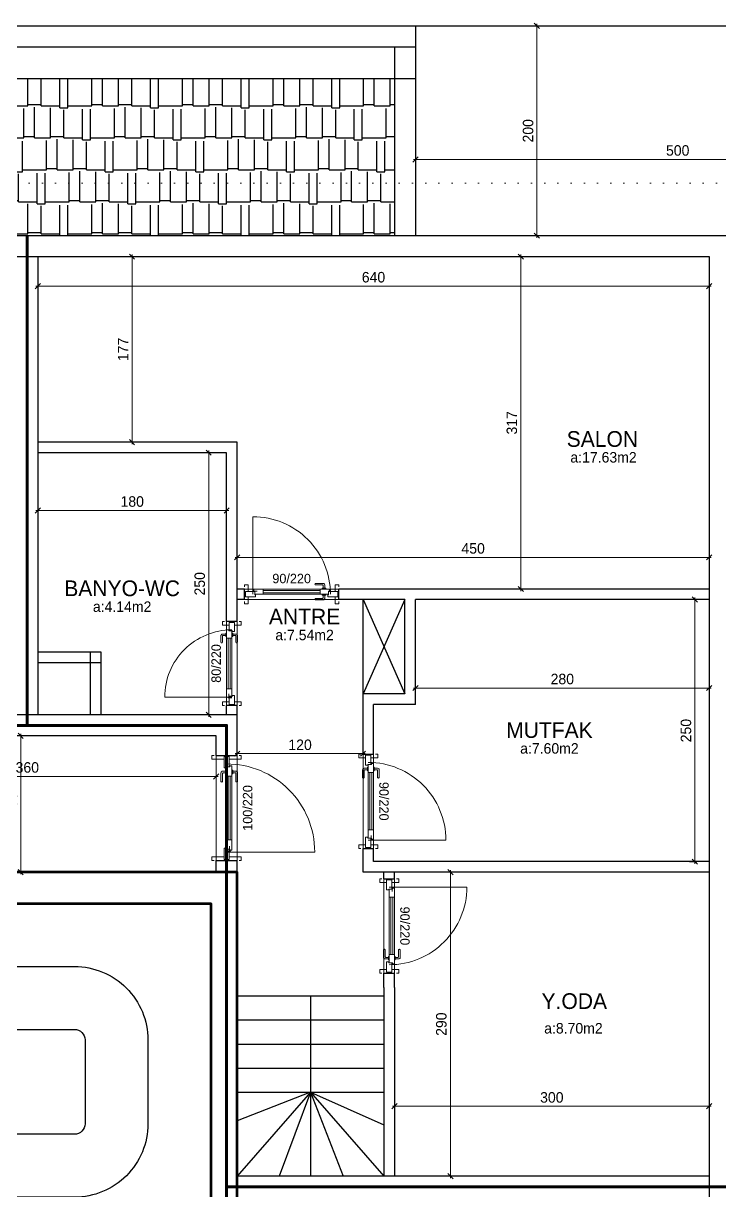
# Model space of a CAD drawing. Header units: centimetres. Extents: x 562865 to 1310255, y -148070 to 32737.
# Drawn here: x 592635 to 593299, y 5763 to 6876 of the extents above; entities that cross this region are included whole.
import ezdxf
from ezdxf.enums import TextEntityAlignment as Align

# ---------------------------------------------------------------- set-up
doc = ezdxf.new("R2010")
doc.units = ezdxf.units.CM
doc.header["$LTSCALE"] = 2.5
doc.linetypes.add('DASHED', pattern=[0.25, 0.125, -0.125])
doc.linetypes.add('DOT', pattern=[0.25, 0, -0.25])
doc.layers.get('0').update_dxf_attribs({"color": 86})
for name, color, linetype, lineweight in [('1', 126, 'Continuous', 25), ('ADAKENARI', 18, 'Continuous', 5), ('DUVAR', 4, 'Continuous', 30), ('duvar-kesim', 7, 'Continuous', 0), ('GÖRÜNÜŞLER', 96, 'Continuous', 25), ('ince', 30, 'Continuous', 15), ('iç ölçü', 106, 'Continuous', 18), ('kapi', 9, 'Continuous', 0), ('kolon', 1, 'Continuous', 53)]:
    doc.layers.add(name, color=color, linetype=linetype, lineweight=lineweight)
for name, color, linetype in [('alan', 7, 'Continuous'), ('kapi-yazi', 7, 'Continuous'), ('mahal', 7, 'Continuous'), ('MAKINA', 4, 'Continuous'), ('MERBAS', 231, 'Continuous'), ('MIMARI', 3, 'Continuous'), ('Oda', 7, 'Continuous')]:
    doc.layers.add(name, color=color, linetype=linetype)
doc.styles.add('MAHALADI', font='arial.ttf')
doc.styles.add('PINAR', font='comic.ttf')
doc.dimstyles.new('TEMİZ ÖLÇÜ', dxfattribs={"dimtxt": 10, "dimasz": 5, "dimexe": 1.8, "dimexo": 0.625, "dimgap": 3, "dimtad": 1, "dimdec": 0, "dimrnd": 0.5, "dimzin": 1, "dimdsep": 46, "dimtxsty": 'PINAR', "dimblk": 'OBLIQUE', "dimcen": 0.9, "dimdle": 2, "dimclrd": 256, "dimclre": 256, "dimclrt": 7, "dimadec": 0, "dimazin": 0, "dimtfac": 1, "dimtdec": 0, "dimtofl": 0, "dimtmove": 2, "dimatfit": 2, "dimfxl": 10, "dimfxlon": 1, "dimlwd": -1, "dimlwe": -1, "dimarcsym": 0})

# ---------------------------------------------------------------- blocks, each defined once
blk = doc.blocks.new('_Oblique')
at = {"color": 0, "linetype": 'ByBlock', "lineweight": -2}
blk.add_line((-0.5, -0.5), (0.5, 0.5), dxfattribs=at)
blk = doc.blocks.new('*D525')
at = {"layer": 'Defpoints', "color": 0}
for p in [(593254.37, 6326.28), (593274.98, 6326.28), (593254.37, 6076.28)]:
    blk.add_point(p, dxfattribs=at)
at = {"layer": 'iç ölçü'}
for p, q in [((593269.98, 6326.28), (593276.78, 6326.28)), ((593274.98, 6074.28), (593274.98, 6328.28)), ((593269.98, 6076.28), (593276.78, 6076.28))]:
    blk.add_line(p, q, dxfattribs=at)
at = {"layer": 'iç ölçü', "linetype": 'ByBlock', "xscale": 5, "yscale": 5, "zscale": 5}
for p, rotation in [((593274.98, 6326.28), 90), ((593274.98, 6076.28), 270)]:
    blk.add_blockref('_Oblique', p, dxfattribs=dict(at, rotation=rotation))
at = {"layer": 'iç ölçü', "color": 7, "insert": (593266.506387, 6201.28), "char_height": 10, "attachment_point": 5, "rotation": 90, "style": 'PINAR'}
blk.add_mtext('250', dxfattribs=at)
blk = doc.blocks.new('*D526')
at = {"layer": 'Defpoints', "color": 0}
for p in [(593008.6, 6275.3), (593288.6, 6275.3), (593288.6, 6241.9)]:
    blk.add_point(p, dxfattribs=at)
at = {"layer": 'iç ölçü'}
for p, q in [((593008.6, 6246.9), (593008.6, 6240.1)), ((593288.6, 6246.9), (593288.6, 6240.1)), ((593006.6, 6241.9), (593290.6, 6241.9))]:
    blk.add_line(p, q, dxfattribs=at)
at = {"layer": 'iç ölçü', "linetype": 'ByBlock', "xscale": 5, "yscale": 5, "zscale": 5, "rotation": 180}
blk.add_blockref('_Oblique', (593008.6, 6241.9), dxfattribs=at)
at = {"layer": 'iç ölçü', "linetype": 'ByBlock', "xscale": 5, "yscale": 5, "zscale": 5}
blk.add_blockref('_Oblique', (593288.6, 6241.9), dxfattribs=at)
at = {"layer": 'iç ölçü', "color": 7, "insert": (593148.6, 6250.4), "char_height": 10, "attachment_point": 5, "style": 'PINAR'}
blk.add_mtext('280', dxfattribs=at)
blk = doc.blocks.new('*D527')
at = {"layer": 'Defpoints', "color": 0}
for p in [(593082.4, 6653.3), (593109, 6653.3), (593082.4, 6336.3)]:
    blk.add_point(p, dxfattribs=at)
at = {"layer": 'iç ölçü'}
for p, q in [((593104, 6653.3), (593110.8, 6653.3)), ((593109, 6334.3), (593109, 6655.3)), ((593104, 6336.3), (593110.8, 6336.3))]:
    blk.add_line(p, q, dxfattribs=at)
at = {"layer": 'iç ölçü', "linetype": 'ByBlock', "xscale": 5, "yscale": 5, "zscale": 5}
for p, rotation in [((593109, 6653.3), 90), ((593109, 6336.3), 270)]:
    blk.add_blockref('_Oblique', p, dxfattribs=dict(at, rotation=rotation))
at = {"layer": 'iç ölçü', "color": 7, "insert": (593100.5, 6494.8), "char_height": 10, "attachment_point": 5, "rotation": 90, "style": 'PINAR'}
blk.add_mtext('317', dxfattribs=at)
blk = doc.blocks.new('*D528')
at = {"layer": 'Defpoints', "color": 0}
for p in [(592648.6, 6698.7), (593288.6, 6653.3), (593288.6, 6625.1)]:
    blk.add_point(p, dxfattribs=at)
at = {"layer": 'iç ölçü'}
for p, q in [((592646.6, 6625.1), (593290.6, 6625.1)), ((592648.6, 6630.1), (592648.6, 6623.3)), ((593288.6, 6630.1), (593288.6, 6623.3))]:
    blk.add_line(p, q, dxfattribs=at)
at = {"layer": 'iç ölçü', "linetype": 'ByBlock', "xscale": 5, "yscale": 5, "zscale": 5, "rotation": 180}
blk.add_blockref('_Oblique', (592648.6, 6625.1), dxfattribs=at)
at = {"layer": 'iç ölçü', "linetype": 'ByBlock', "xscale": 5, "yscale": 5, "zscale": 5}
blk.add_blockref('_Oblique', (593288.6, 6625.1), dxfattribs=at)
at = {"layer": 'iç ölçü', "color": 7, "insert": (592968.6, 6633.6), "char_height": 10, "attachment_point": 5, "style": 'PINAR'}
blk.add_mtext('640', dxfattribs=at)
blk = doc.blocks.new('*D529')
at = {"layer": 'Defpoints', "color": 0}
for p in [(592828.6, 6411.3), (592648.6, 6394.6), (592828.6, 6394.6)]:
    blk.add_point(p, dxfattribs=at)
at = {"layer": 'iç ölçü'}
for p, q in [((592648.6, 6406.3), (592648.6, 6413.1)), ((592828.6, 6406.3), (592828.6, 6413.1)), ((592646.6, 6411.3), (592830.6, 6411.3))]:
    blk.add_line(p, q, dxfattribs=at)
at = {"layer": 'iç ölçü', "linetype": 'ByBlock', "xscale": 5, "yscale": 5, "zscale": 5, "rotation": 180}
blk.add_blockref('_Oblique', (592648.6, 6411.3), dxfattribs=at)
at = {"layer": 'iç ölçü', "linetype": 'ByBlock', "xscale": 5, "yscale": 5, "zscale": 5}
blk.add_blockref('_Oblique', (592828.6, 6411.3), dxfattribs=at)
at = {"layer": 'iç ölçü', "color": 7, "insert": (592738.6, 6419.7), "char_height": 10, "attachment_point": 5, "style": 'PINAR'}
blk.add_mtext('180', dxfattribs=at)
blk = doc.blocks.new('*D530')
at = {"layer": 'Defpoints', "color": 0}
for p in [(592786.1, 6466.3), (592786.1, 6216.3), (592811.5, 6216.3)]:
    blk.add_point(p, dxfattribs=at)
at = {"layer": 'iç ölçü'}
for p, q in [((592811.5, 6468.3), (592811.5, 6214.3)), ((592806.5, 6466.3), (592813.3, 6466.3)), ((592806.5, 6216.3), (592813.3, 6216.3))]:
    blk.add_line(p, q, dxfattribs=at)
at = {"layer": 'iç ölçü', "linetype": 'ByBlock', "xscale": 5, "yscale": 5, "zscale": 5}
for p, rotation in [((592811.5, 6466.3), 90), ((592811.5, 6216.3), 270)]:
    blk.add_blockref('_Oblique', p, dxfattribs=dict(at, rotation=rotation))
at = {"layer": 'iç ölçü', "color": 7, "insert": (592803, 6341.3), "char_height": 10, "attachment_point": 5, "rotation": 90, "style": 'PINAR'}
blk.add_mtext('250', dxfattribs=at)
blk = doc.blocks.new('*D531')
at = {"layer": 'Defpoints', "color": 0}
for p in [(592958.6, 6179.3), (592838.6, 6172), (592958.6, 6172)]:
    blk.add_point(p, dxfattribs=at)
at = {"layer": 'iç ölçü'}
for p, q in [((592836.6, 6179.3), (592960.6, 6179.3)), ((592838.6, 6174.3), (592838.6, 6181.1)), ((592958.6, 6174.3), (592958.6, 6181.1))]:
    blk.add_line(p, q, dxfattribs=at)
at = {"layer": 'iç ölçü', "linetype": 'ByBlock', "xscale": 5, "yscale": 5, "zscale": 5, "rotation": 180}
blk.add_blockref('_Oblique', (592838.6, 6179.3), dxfattribs=at)
at = {"layer": 'iç ölçü', "linetype": 'ByBlock', "xscale": 5, "yscale": 5, "zscale": 5}
blk.add_blockref('_Oblique', (592958.6, 6179.3), dxfattribs=at)
at = {"layer": 'iç ölçü', "color": 7, "insert": (592898.6, 6187.7), "char_height": 10, "attachment_point": 5, "style": 'PINAR'}
blk.add_mtext('120', dxfattribs=at)
blk = doc.blocks.new('fm-door1')
at = {"linetype": 'Continuous'}
for p, q in [((0, 25), (0, -25)), ((100, 25), (0, 25)), ((80, 32), (80, 0)), ((84, 28), (128, 28)), ((90, 50), (910, 50)), ((90, 50), (90, 30)), ((100, 30), (90, 30)), ((100, 30), (100, -5)), ((100, 30), (100, -5)), ((100, 0), (900, 0)), ((190, 50), (190, 0)), ((810, 50), (810, 0)), ((910, 30), (900, 30)), ((900, 30), (900, -5)), ((900, 25), (1000, 25)), ((910, 50), (910, 30)), ((1000, 25), (1000, -25)), ((110, -25), (0, -25)), ((100, -5), (110, -5)), ((110, -5), (100, -5)), ((110, -5), (110, -25)), ((110, -25), (110, -5)), ((890, -25), (890, -5)), ((890, -5), (900, -5)), ((890, -25), (1000, -25))]:
    blk.add_line(p, q, dxfattribs=at)
at = {"color": 8, "linetype": 'Continuous'}
for p, q in [((190, 35), (810, 35)), ((190, 15), (810, 15))]:
    blk.add_line(p, q, dxfattribs=at)
at = {"linetype": 'Continuous'}
for points in [[(858, 58), (858, 89, 0.414214), (842, 104), (759, 104, 1), (759, 89), (835, 89, -0.414214), (842, 81), (842, 58)], [(858, -8), (858, -39, -0.414214), (842, -54), (759, -54, -1), (759, -39), (835, -39, 0.414214), (842, -31), (842, -8)]]:
    blk.add_lwpolyline(points, format="xyb", dxfattribs=at)
for points in [[(869, 50), (869, 58), (831, 58), (831, 50)], [(869, 0), (869, -8), (831, -8), (831, 0)]]:
    blk.add_lwpolyline(points, dxfattribs=at)
blk.add_circle((84, 32), 4.26, dxfattribs=at)
blk = doc.blocks.new('*D543')
at = {"layer": 'Defpoints', "color": 0}
for p in [(592458.6, 6157.6), (592458.6, 6127.5), (592818.6, 6127.5)]:
    blk.add_point(p, dxfattribs=at)
at = {"layer": 'iç ölçü'}
for p, q in [((592820.6, 6157.6), (592456.6, 6157.6)), ((592458.6, 6152.6), (592458.6, 6159.4)), ((592818.6, 6152.6), (592818.6, 6159.4))]:
    blk.add_line(p, q, dxfattribs=at)
at = {"layer": 'iç ölçü', "linetype": 'ByBlock', "xscale": 5, "yscale": 5, "zscale": 5, "rotation": 180}
blk.add_blockref('_Oblique', (592458.6, 6157.6), dxfattribs=at)
at = {"layer": 'iç ölçü', "linetype": 'ByBlock', "xscale": 5, "yscale": 5, "zscale": 5}
blk.add_blockref('_Oblique', (592818.6, 6157.6), dxfattribs=at)
at = {"layer": 'iç ölçü', "color": 7, "insert": (592638.6, 6166.1), "char_height": 10, "attachment_point": 5, "style": 'PINAR'}
blk.add_mtext('360', dxfattribs=at)
blk = doc.blocks.new('*D148')
at = {"layer": 'Defpoints', "color": 0}
for p in [(594835.3, -754.7), (594855.3, -757.3), (594855.3, -771)]:
    blk.add_point(p, dxfattribs=at)
at = {"layer": 'iç ölçü'}
for p, q in [((594835.3, -755.3), (594835.3, -759.1)), ((594855.3, -767.3), (594855.3, -755.5)), ((594833.3, -757.3), (594857.3, -757.3))]:
    blk.add_line(p, q, dxfattribs=at)
at = {"layer": 'iç ölçü', "xscale": 5, "yscale": 5, "zscale": 5, "rotation": 180}
blk.add_blockref('_Oblique', (594835.3, -757.3), dxfattribs=at)
at = {"layer": 'iç ölçü', "xscale": 5, "yscale": 5, "zscale": 5}
blk.add_blockref('_Oblique', (594855.3, -757.3), dxfattribs=at)
at = {"layer": 'iç ölçü', "color": 7, "insert": (594847.8, -742.5), "char_height": 10, "attachment_point": 5, "style": 'PINAR'}
blk.add_mtext('20', dxfattribs=at)
blk = doc.blocks.new('*D149')
at = {"layer": 'Defpoints', "color": 0}
for p in [(595060.3, -732.9), (595060.3, -757.3), (594855.3, -771)]:
    blk.add_point(p, dxfattribs=at)
at = {"layer": 'iç ölçü'}
for p, q in [((594855.3, -767.3), (594855.3, -755.5)), ((595060.3, -747.3), (595060.3, -759.1)), ((594853.3, -757.3), (595062.3, -757.3))]:
    blk.add_line(p, q, dxfattribs=at)
at = {"layer": 'iç ölçü', "xscale": 5, "yscale": 5, "zscale": 5, "rotation": 180}
blk.add_blockref('_Oblique', (594855.3, -757.3), dxfattribs=at)
at = {"layer": 'iç ölçü', "xscale": 5, "yscale": 5, "zscale": 5}
blk.add_blockref('_Oblique', (595060.3, -757.3), dxfattribs=at)
at = {"layer": 'iç ölçü', "color": 7, "insert": (594957.8, -748.8), "char_height": 10, "attachment_point": 5, "style": 'PINAR'}
blk.add_mtext('205', dxfattribs=at)
blk = doc.blocks.new('*D150')
at = {"layer": 'Defpoints', "color": 0}
for p in [(595060.3, -732.9), (595085.3, -754.8), (595085.3, -757.3)]:
    blk.add_point(p, dxfattribs=at)
at = {"layer": 'iç ölçü'}
for p, q in [((595060.3, -747.3), (595060.3, -759.1)), ((595085.3, -755.4), (595085.3, -759.1)), ((595058.3, -757.3), (595087.3, -757.3))]:
    blk.add_line(p, q, dxfattribs=at)
at = {"layer": 'iç ölçü', "xscale": 5, "yscale": 5, "zscale": 5, "rotation": 180}
blk.add_blockref('_Oblique', (595060.3, -757.3), dxfattribs=at)
at = {"layer": 'iç ölçü', "xscale": 5, "yscale": 5, "zscale": 5}
blk.add_blockref('_Oblique', (595085.3, -757.3), dxfattribs=at)
at = {"layer": 'iç ölçü', "color": 7, "insert": (595072.8, -745.8), "char_height": 10, "attachment_point": 5, "style": 'PINAR'}
blk.add_mtext('25', dxfattribs=at)
blk = doc.blocks.new('*D151')
at = {"layer": 'Defpoints', "color": 0}
for p in [(595021.9, -789.2), (595028.7, -789.2), (595028.7, -814.2)]:
    blk.add_point(p, dxfattribs=at)
at = {"layer": 'iç ölçü'}
for p, q in [((595028, -789.2), (595020.1, -789.2)), ((595021.9, -816.2), (595021.9, -787.2)), ((595028, -814.2), (595020.1, -814.2))]:
    blk.add_line(p, q, dxfattribs=at)
at = {"layer": 'iç ölçü', "xscale": 5, "yscale": 5, "zscale": 5}
for p, rotation in [((595021.9, -789.2), 90), ((595021.9, -814.2), 270)]:
    blk.add_blockref('_Oblique', p, dxfattribs=dict(at, rotation=rotation))
at = {"layer": 'iç ölçü', "color": 7, "insert": (595033.8, -801.7), "char_height": 10, "attachment_point": 5, "rotation": 90, "style": 'PINAR'}
blk.add_mtext('25', dxfattribs=at)
blk = doc.blocks.new('*D152')
at = {"layer": 'Defpoints', "color": 0}
for p in [(595021.9, -609.2), (595026.1, -609.2), (595028.7, -789.2)]:
    blk.add_point(p, dxfattribs=at)
at = {"layer": 'iç ölçü'}
for p, q in [((595025.5, -609.2), (595020.1, -609.2)), ((595021.9, -791.2), (595021.9, -607.2)), ((595028, -789.2), (595020.1, -789.2))]:
    blk.add_line(p, q, dxfattribs=at)
at = {"layer": 'iç ölçü', "xscale": 5, "yscale": 5, "zscale": 5}
for p, rotation in [((595021.9, -609.2), 90), ((595021.9, -789.2), 270)]:
    blk.add_blockref('_Oblique', p, dxfattribs=dict(at, rotation=rotation))
at = {"layer": 'iç ölçü', "color": 7, "insert": (595013.5, -699.2), "char_height": 10, "attachment_point": 5, "rotation": 90, "style": 'PINAR'}
blk.add_mtext('180', dxfattribs=at)
blk = doc.blocks.new('*D153')
at = {"layer": 'Defpoints', "color": 0}
for p in [(595021.9, -584.2), (595026.1, -584.2), (595026.1, -609.2)]:
    blk.add_point(p, dxfattribs=at)
at = {"layer": 'iç ölçü'}
for p, q in [((595025.5, -584.2), (595020.1, -584.2)), ((595021.9, -611.2), (595021.9, -582.2)), ((595025.5, -609.2), (595020.1, -609.2))]:
    blk.add_line(p, q, dxfattribs=at)
at = {"layer": 'iç ölçü', "xscale": 5, "yscale": 5, "zscale": 5}
for p, rotation in [((595021.9, -584.2), 90), ((595021.9, -609.2), 270)]:
    blk.add_blockref('_Oblique', p, dxfattribs=dict(at, rotation=rotation))
at = {"layer": 'iç ölçü', "color": 7, "insert": (595037.1, -596.7), "char_height": 10, "attachment_point": 5, "rotation": 90, "style": 'PINAR'}
blk.add_mtext('25', dxfattribs=at)
blk = doc.blocks.new('*D154')
at = {"layer": 'Defpoints', "color": 0}
for p in [(594705.3, -699.2), (594705.3, -700.2), (594835.3, -699.2)]:
    blk.add_point(p, dxfattribs=at)
at = {"layer": 'iç ölçü'}
for p, q in [((594837.3, -700.2), (594703.3, -700.2)), ((594705.3, -699.9), (594705.3, -702)), ((594835.3, -699.9), (594835.3, -702))]:
    blk.add_line(p, q, dxfattribs=at)
at = {"layer": 'iç ölçü', "xscale": 5, "yscale": 5, "zscale": 5, "rotation": 180}
blk.add_blockref('_Oblique', (594705.3, -700.2), dxfattribs=at)
at = {"layer": 'iç ölçü', "xscale": 5, "yscale": 5, "zscale": 5}
blk.add_blockref('_Oblique', (594835.3, -700.2), dxfattribs=at)
at = {"layer": 'iç ölçü', "color": 7, "insert": (594770.3, -691.7), "char_height": 10, "attachment_point": 5, "style": 'PINAR'}
blk.add_mtext('130', dxfattribs=at)
blk = doc.blocks.new('*D145')
at = {"layer": 'Defpoints', "color": 0}
for p in [(594908.1, -814.2), (594878, -944.2), (594908.1, -944.2)]:
    blk.add_point(p, dxfattribs=at)
at = {"layer": 'iç ölçü'}
for p, q in [((594878, -812.2), (594878, -946.2)), ((594883, -814.2), (594876.2, -814.2)), ((594883, -944.2), (594876.2, -944.2))]:
    blk.add_line(p, q, dxfattribs=at)
at = {"layer": 'iç ölçü', "xscale": 5, "yscale": 5, "zscale": 5}
for p, rotation in [((594878, -814.2), 90), ((594878, -944.2), 270)]:
    blk.add_blockref('_Oblique', p, dxfattribs=dict(at, rotation=rotation))
at = {"layer": 'iç ölçü', "color": 7, "insert": (594869.6, -879.2), "char_height": 10, "attachment_point": 5, "rotation": 90, "style": 'PINAR'}
blk.add_mtext('130', dxfattribs=at)
blk = doc.blocks.new('*D146')
at = {"layer": 'Defpoints', "color": 0}
for p in [(594879, -84.2), (594885.3, -84.2), (594878, -214.2)]:
    blk.add_point(p, dxfattribs=at)
at = {"layer": 'iç ölçü'}
for p, q in [((594884, -84.2), (594877.2, -84.2)), ((594879, -216.2), (594879, -82.2)), ((594878.6, -214.2), (594880.8, -214.2))]:
    blk.add_line(p, q, dxfattribs=at)
at = {"layer": 'iç ölçü', "xscale": 5, "yscale": 5, "zscale": 5}
for p, rotation in [((594879, -84.2), 90), ((594879, -214.2), 270)]:
    blk.add_blockref('_Oblique', p, dxfattribs=dict(at, rotation=rotation))
at = {"layer": 'iç ölçü', "color": 7, "insert": (594870.6, -149.2), "char_height": 10, "attachment_point": 5, "rotation": 90, "style": 'PINAR'}
blk.add_mtext('130', dxfattribs=at)
blk = doc.blocks.new('*D147')
at = {"layer": 'Defpoints', "color": 0}
for p in [(594705.3, -288.4), (594835.3, -288.4), (594835.3, -303)]:
    blk.add_point(p, dxfattribs=at)
at = {"layer": 'iç ölçü'}
for p, q in [((594705.3, -298), (594705.3, -304.8)), ((594835.3, -298), (594835.3, -304.8)), ((594703.3, -303), (594837.3, -303))]:
    blk.add_line(p, q, dxfattribs=at)
at = {"layer": 'iç ölçü', "xscale": 5, "yscale": 5, "zscale": 5, "rotation": 180}
blk.add_blockref('_Oblique', (594705.3, -303), dxfattribs=at)
at = {"layer": 'iç ölçü', "xscale": 5, "yscale": 5, "zscale": 5}
blk.add_blockref('_Oblique', (594835.3, -303), dxfattribs=at)
at = {"layer": 'iç ölçü', "color": 7, "insert": (594770.3, -294.6), "char_height": 10, "attachment_point": 5, "style": 'PINAR'}
blk.add_mtext('130', dxfattribs=at)
blk = doc.blocks.new('*D544')
at = {"layer": 'Defpoints', "color": 0}
for p in [(593020.3, 6066.3), (593041.9, 6066.3), (593020.3, 5776.3)]:
    blk.add_point(p, dxfattribs=at)
at = {"layer": 'iç ölçü'}
for p, q in [((593041.9, 5774.3), (593041.9, 6068.3)), ((593036.9, 6066.3), (593043.7, 6066.3)), ((593036.9, 5776.3), (593043.7, 5776.3))]:
    blk.add_line(p, q, dxfattribs=at)
at = {"layer": 'iç ölçü', "linetype": 'ByBlock', "xscale": 5, "yscale": 5, "zscale": 5}
for p, rotation in [((593041.9, 6066.3), 90), ((593041.9, 5776.3), 270)]:
    blk.add_blockref('_Oblique', p, dxfattribs=dict(at, rotation=rotation))
at = {"layer": 'iç ölçü', "color": 7, "insert": (593033.3, 5921.3), "char_height": 10, "attachment_point": 5, "rotation": 90, "style": 'PINAR'}
blk.add_mtext('290', dxfattribs=at)
blk = doc.blocks.new('*D545')
at = {"layer": 'Defpoints', "color": 0}
for p in [(592988.6, 5931.2), (593288.6, 5931.2), (593288.6, 5843)]:
    blk.add_point(p, dxfattribs=at)
at = {"layer": 'iç ölçü'}
for p, q in [((592988.6, 5848), (592988.6, 5841.2)), ((593288.6, 5848), (593288.6, 5841.2)), ((592986.6, 5843), (593290.6, 5843))]:
    blk.add_line(p, q, dxfattribs=at)
at = {"layer": 'iç ölçü', "linetype": 'ByBlock', "xscale": 5, "yscale": 5, "zscale": 5, "rotation": 180}
blk.add_blockref('_Oblique', (592988.6, 5843), dxfattribs=at)
at = {"layer": 'iç ölçü', "linetype": 'ByBlock', "xscale": 5, "yscale": 5, "zscale": 5}
blk.add_blockref('_Oblique', (593288.6, 5843), dxfattribs=at)
at = {"layer": 'iç ölçü', "color": 7, "insert": (593138.6, 5851.4), "char_height": 10, "attachment_point": 5, "style": 'PINAR'}
blk.add_mtext('300', dxfattribs=at)
blk = doc.blocks.new('ETYDETJ')
at = {"layer": 'MERBAS'}
for p, q in [((592456.6, 2563.7), (592456.6, 2423.7)), ((592479.6, 2563.7), (592479.6, 2423.7)), ((592502.6, 2563.7), (592502.6, 2423.7)), ((592525.6, 2563.7), (592525.6, 2423.7)), ((592548.6, 2563.7), (592548.6, 2423.7)), ((592548.6, 2493.7), (592575.7, 2563.7)), ((592548.6, 2493.7), (592628.6, 2563.7)), ((592548.6, 2493.7), (592628.6, 2523.6)), ((592456.6, 2493.7), (592628.6, 2493.7)), ((592548.6, 2493.7), (592579.6, 2423.7)), ((592548.6, 2493.7), (592628.6, 2423.7)), ((592548.6, 2493.7), (592628.6, 2462.6))]:
    blk.add_line(p, q, dxfattribs=at)
blk = doc.blocks.new('*D606')
at = {"layer": 'Defpoints', "color": 0}
for p in [(592694.6, 6653.3), (592694.6, 6476.3), (592738.4, 6476.3)]:
    blk.add_point(p, dxfattribs=at)
at = {"layer": 'iç ölçü'}
for p, q in [((592733.4, 6653.3), (592740.2, 6653.3)), ((592738.4, 6655.3), (592738.4, 6474.3)), ((592733.4, 6476.3), (592740.2, 6476.3))]:
    blk.add_line(p, q, dxfattribs=at)
at = {"layer": 'iç ölçü', "linetype": 'ByBlock', "xscale": 5, "yscale": 5, "zscale": 5}
for p, rotation in [((592738.4, 6653.3), 90), ((592738.4, 6476.3), 270)]:
    blk.add_blockref('_Oblique', p, dxfattribs=dict(at, rotation=rotation))
at = {"layer": 'iç ölçü', "color": 7, "insert": (592729.9, 6564.8), "char_height": 10, "attachment_point": 5, "rotation": 90, "style": 'PINAR'}
blk.add_mtext('177', dxfattribs=at)
blk = doc.blocks.new('*D607')
at = {"layer": 'Defpoints', "color": 0}
for p in [(593288.6, 6390.5), (592838.6, 6378), (593288.6, 6366.5)]:
    blk.add_point(p, dxfattribs=at)
at = {"layer": 'iç ölçü'}
for p, q in [((592838.6, 6371.5), (592838.6, 6364.7)), ((593288.6, 6371.5), (593288.6, 6364.7)), ((592836.6, 6366.5), (593290.6, 6366.5))]:
    blk.add_line(p, q, dxfattribs=at)
at = {"layer": 'iç ölçü', "linetype": 'ByBlock', "xscale": 5, "yscale": 5, "zscale": 5, "rotation": 180}
blk.add_blockref('_Oblique', (592838.6, 6366.5), dxfattribs=at)
at = {"layer": 'iç ölçü', "linetype": 'ByBlock', "xscale": 5, "yscale": 5, "zscale": 5}
blk.add_blockref('_Oblique', (593288.6, 6366.5), dxfattribs=at)
at = {"layer": 'iç ölçü', "color": 7, "insert": (593063.6, 6375), "char_height": 10, "attachment_point": 5, "style": 'PINAR'}
blk.add_mtext('450', dxfattribs=at)
blk = doc.blocks.new('*D617')
at = {"layer": 'Defpoints', "color": 0}
for p in [(593008.6, 6773.3), (593508.6, 6773.3), (593508.6, 6746)]:
    blk.add_point(p, dxfattribs=at)
at = {"layer": 'iç ölçü'}
for p, q in [((593008.6, 6751), (593008.6, 6744.2)), ((593508.6, 6751), (593508.6, 6744.2)), ((593006.6, 6746), (593510.6, 6746))]:
    blk.add_line(p, q, dxfattribs=at)
at = {"layer": 'iç ölçü', "linetype": 'ByBlock', "xscale": 5, "yscale": 5, "zscale": 5, "rotation": 180}
blk.add_blockref('_Oblique', (593008.6, 6746), dxfattribs=at)
at = {"layer": 'iç ölçü', "linetype": 'ByBlock', "xscale": 5, "yscale": 5, "zscale": 5}
blk.add_blockref('_Oblique', (593508.6, 6746), dxfattribs=at)
at = {"layer": 'iç ölçü', "color": 7, "insert": (593258.6, 6754.5), "char_height": 10, "attachment_point": 5, "style": 'PINAR'}
blk.add_mtext('500', dxfattribs=at)
blk = doc.blocks.new('*D619')
at = {"layer": 'Defpoints', "color": 0}
for p in [(593124.4, 6873.3), (593182.2, 6873.3), (593182.2, 6673.3)]:
    blk.add_point(p, dxfattribs=at)
at = {"layer": 'iç ölçü'}
for p, q in [((593129.4, 6873.3), (593122.6, 6873.3)), ((593124.4, 6671.3), (593124.4, 6875.3)), ((593129.4, 6673.3), (593122.6, 6673.3))]:
    blk.add_line(p, q, dxfattribs=at)
at = {"layer": 'iç ölçü', "linetype": 'ByBlock', "xscale": 5, "yscale": 5, "zscale": 5}
for p, rotation in [((593124.4, 6873.3), 90), ((593124.4, 6673.3), 270)]:
    blk.add_blockref('_Oblique', p, dxfattribs=dict(at, rotation=rotation))
at = {"layer": 'iç ölçü', "color": 7, "insert": (593116, 6773.3), "char_height": 10, "attachment_point": 5, "rotation": 90, "style": 'PINAR'}
blk.add_mtext('200', dxfattribs=at)
blk = doc.blocks.new('A$C25296537')
at = {"color": 4, "ltscale": 0.1}
for p, q in [((245.3, 315), (241.8, 315)), ((241.8, 315), (241.8, 263.6)), ((245.3, 315), (245.3, 263.6)), ((241.8, 263.6), (245.3, 263.6)), ((249.2, 265), (245.7, 265)), ((245.7, 265), (245.7, 215)), ((249.2, 265), (249.2, 215)), ((245.7, 215), (249.2, 215))]:
    blk.add_line(p, q, dxfattribs=at)
at = {"layer": '1', "linetype": 'DASHED', "ltscale": 20}
blk.add_line((224, 725), (224, 722), dxfattribs=at)
at = {"layer": 'DUVAR'}
for p, q in [((474, 900), (74, 900)), ((74, 861.2), (74, 900)), ((474, 861.2), (474, 900)), ((454, 880), (94, 880)), ((94, 861.2), (94, 880)), ((454, 861.2), (454, 880)), ((94, 861.2), (74, 861.2)), ((454, 861.2), (474, 861.2)), ((74, 750), (74, 761.2)), ((94, 761.2), (74, 761.2)), ((94, 750), (94, 761.2)), ((454, 750), (454, 761.2)), ((454, 761.2), (474, 761.2)), ((474, 750), (474, 761.2)), ((74, 210), (74, 690)), ((94, 210), (94, 690)), ((224, 355), (224, 315)), ((244, 355), (244, 315)), ((224, 315), (244, 315)), ((224, 215), (224, 175)), ((224, 215), (244, 215)), ((244, 215), (244, 175)), ((74, 150), (74, 138.8)), ((94, 150), (94, 138.8)), ((454, 150), (454, 138.8)), ((474, 150), (474, 138.8)), ((94, 138.8), (74, 138.8)), ((454, 138.8), (474, 138.8)), ((74, 38.8), (74, 0)), ((94, 38.8), (74, 38.8)), ((94, 38.8), (94, 20)), ((454, 38.8), (454, 20)), ((454, 38.8), (474, 38.8)), ((474, 38.8), (474, 0)), ((454, 20), (94, 20)), ((474, 0), (74, 0))]:
    blk.add_line(p, q, dxfattribs=at)
at = {"layer": 'duvar-kesim'}
for p, q in [((74, 761.2), (74, 861.2)), ((94, 761.2), (94, 861.2)), ((454, 761.2), (454, 861.2)), ((474, 761.2), (474, 861.2)), ((224, 315), (224, 215)), ((244, 315), (244, 215)), ((74, 138.8), (74, 38.8)), ((94, 138.8), (94, 38.8)), ((454, 138.8), (454, 38.8)), ((474, 138.8), (474, 38.8))]:
    blk.add_line(p, q, dxfattribs=at)
at = {"layer": 'ince', "ltscale": 0.1}
for p, q in [((244, 330.4), (265.6, 330.4)), ((265.6, 330.4), (265.6, 198.8)), ((244, 302.6), (244, 315)), ((244, 215), (244, 198.8)), ((244, 198.8), (265.6, 198.8))]:
    blk.add_line(p, q, dxfattribs=at)
at = {"layer": 'kapi'}
for points in [[(72, 861.2), (70, 861.2), (70, 857.7), (81.5, 857.7)], [(96, 861.2), (98, 861.2), (98, 857.7), (86.5, 857.7)], [(452, 861.2), (450, 861.2), (450, 857.7), (461.5, 857.7)], [(476, 861.2), (478, 861.2), (478, 857.7), (466.5, 857.7)], [(72, 761.2), (70, 761.2), (70, 764.7), (81.5, 764.7)], [(96, 761.2), (98, 761.2), (98, 764.7), (86.5, 764.7)], [(452, 761.2), (450, 761.2), (450, 764.7), (461.5, 764.7)], [(476, 761.2), (478, 761.2), (478, 764.7), (466.5, 764.7)], [(72, 138.8), (70, 138.8), (70, 135.3), (81.5, 135.3)], [(96, 138.8), (98, 138.8), (98, 135.3), (86.5, 135.3)], [(452, 138.8), (450, 138.8), (450, 135.3), (461.5, 135.3)], [(476, 138.8), (478, 138.8), (478, 135.3), (466.5, 135.3)], [(72, 38.8), (70, 38.8), (70, 42.3), (81.5, 42.3)], [(96, 38.8), (98, 38.8), (98, 42.3), (86.5, 42.3)], [(452, 38.8), (450, 38.8), (450, 42.3), (461.5, 42.3)], [(476, 38.8), (478, 38.8), (478, 42.3), (466.5, 42.3)]]:
    blk.add_lwpolyline(points, dxfattribs=at)
for points in [[(84, 769.2), (0, 769.2, -0.414214), (84, 853.2, -0.414214)], [(464, 769.2), (548, 769.2, 0.414214), (464, 853.2, 0.414214)], [(84, 130.8), (0, 130.8, 0.414214), (84, 46.8, 0.414214)], [(464, 130.8), (548, 130.8, -0.414214), (464, 46.8, -0.414214)]]:
    blk.add_lwpolyline(points, format="xyb", dxfattribs=at)
at = {"layer": 'kolon'}
for points in [[(74, 750), (104, 750), (104, 690), (74, 690)], [(474, 150), (474, 750), (224, 750), (224, 720), (449, 720), (449, 380), (224, 380), (224, 355), (449, 355), (449, 175), (224, 175), (224, 150)], [(74, 210), (104, 210), (104, 150), (74, 150)]]:
    blk.add_lwpolyline(points, close=True, dxfattribs=at)
blk.add_lwpolyline([(224, 150), (474, 150)], dxfattribs=at)
at = {"layer": 'MAKINA', "ltscale": 0.1}
for p, q in [((412.8, 211.4), (412.8, 216.1)), ((441.4, 216.1), (441.4, 211.4))]:
    blk.add_line(p, q, dxfattribs=at)
at = {"layer": 'MERBAS'}
for p, q in [((224, 600), (224, 720)), ((224, 720), (449, 720)), ((449, 720), (449, 380)), ((224, 380), (224, 500)), ((449, 380), (224, 380))]:
    blk.add_line(p, q, dxfattribs=at)
for points in [[(224, 660), (319, 660, -0.414214), (389, 590), (389, 510, -0.414214), (319, 440), (224, 440)], [(224, 600), (319, 600, -0.414214), (329, 590), (329, 510, -0.414214), (319, 500), (224, 500)]]:
    blk.add_lwpolyline(points, format="xyb", dxfattribs=at)
at = {"layer": 'MIMARI', "ltscale": 0.1}
for p, q in [((333.9, 360.5), (331.5, 360.5)), ((331.5, 337.7), (331.5, 360.5)), ((333.9, 340), (333.9, 360.5)), ((345.6, 360.5), (343.3, 360.5)), ((343.3, 360.5), (343.3, 340)), ((345.6, 360.5), (345.6, 337.7)), ((345.6, 337.7), (331.5, 337.7)), ((343.3, 340), (333.9, 340)), ((412.8, 318.6), (441.4, 318.6)), ((412.8, 318.6), (441.4, 318.6)), ((412.8, 313.9), (412.8, 318.6)), ((412.8, 313.9), (441.4, 313.9)), ((412.8, 313.9), (441.4, 313.9)), ((441.4, 318.6), (441.4, 313.9)), ((441.4, 318.6), (441.4, 313.9)), ((412.8, 308), (424.5, 308)), ((412.8, 222), (412.8, 308)), ((424.5, 222), (424.5, 308)), ((412.8, 222), (424.5, 222)), ((412.8, 216.1), (441.4, 216.1)), ((412.8, 211.4), (441.4, 211.4)), ((345.6, 192.3), (331.5, 192.3)), ((331.5, 192.3), (331.5, 169.5)), ((343.3, 190), (333.9, 190)), ((333.9, 190), (333.9, 169.5)), ((343.3, 169.5), (343.3, 190)), ((345.6, 169.5), (345.6, 192.3)), ((333.9, 169.5), (331.5, 169.5)), ((345.6, 169.5), (343.3, 169.5))]:
    blk.add_line(p, q, dxfattribs=at)
for points in [[(343.3, 355), (333.9, 355)], [(390.5, 195), (402.4, 195), (402.4, 335), (251.1, 335), (251.1, 330.4)], [(390.5, 197.3), (400.1, 197.3), (400.1, 332.7), (253.4, 332.7), (253.4, 330.4)], [(251.1, 198.8), (251.1, 195), (390.5, 195)], [(253.4, 198.8), (253.4, 197.3), (390.5, 197.3)], [(343.3, 175), (333.9, 175)]]:
    blk.add_lwpolyline(points, dxfattribs=at)
for points in [[(341, 337.7), (341, 336.5), (336, 336.5), (336, 337.7)], [(339.5, 336.5), (338.6, 335), (338.6, 335), (337.6, 336.5)], [(341, 192.3), (341, 193.5), (336, 193.5), (336, 192.3)], [(339.5, 193.5), (338.6, 195), (338.6, 195), (337.6, 193.5)]]:
    blk.add_lwpolyline(points, close=True, dxfattribs=at)
for points in [[(341, 337.7), (341, 336.5), (336, 337.7), (336, 336.5)], [(337.6, 336.5), (338.6, 335), (339.5, 336.5), (338.6, 335)], [(341, 192.3), (341, 193.5), (336, 192.3), (336, 193.5)], [(337.6, 193.5), (338.6, 195), (339.5, 193.5), (338.6, 195)]]:
    blk.add_solid(points, dxfattribs=at)
at = {"layer": 'kapi', "yscale": 0.09999999999990905, "zscale": 0.098}
for p, xscale, rotation in [((84, 762.2), 0.09799999999995634, 90), ((464, 762.2), -0.09799999999995634, 270), ((84, 137.8), -0.09799999999995634, 90), ((464, 137.8), 0.09799999999995634, 270)]:
    blk.add_blockref('fm-door1', p, dxfattribs=dict(at, xscale=xscale, rotation=rotation))
at = {"layer": 'alan', "style": 'MAHALADI'}
blk.add_text('alan :3.80 m²', height=10, dxfattribs=at).set_placement((341.2, 257.2), align=Align.CENTER)
at = {"layer": 'kapi-yazi', "style": 'PINAR'}
for rotation, p in [(270, (64, 811.7)), (90, (484, 811.2)), (90, (64.4, 88.3)), (270, (483.6, 88.8))]:
    blk.add_text('100/220', height=9, rotation=rotation, dxfattribs=at).set_placement(p, align=Align.MIDDLE_CENTER)
at = {"layer": 'Oda', "style": 'MAHALADI'}
blk.add_text('ASANSÖR', height=15, dxfattribs=at).set_placement((341.2, 272.2), align=Align.CENTER)
at = {"layer": 'iç ölçü'}
for base, p1, p2, angle, override, picture, middle in [((267.7, 880), (266.7, 750), (274, 880), 90, {"dimfxl": 5, "dimarcsym": 1}, '*D146', (259.3, 815)), ((224, 661.2), (94, 675.8), (224, 675.8), 180, {"dimfxl": 5, "dimarcsym": 1}, '*D147', (159, 669.6)), ((410.7, 355), (417.4, 175), (414.9, 355), 90, {"dimtxsty": 'PINAR'}, '*D152', (402.2, 265)), ((94, 264.1), (224, 265), (94, 265), 180, {"dimfxl": 5, "dimarcsym": 1}, '*D154', (159, 272.5)), ((449, 206.9), (244, 193.2), (449, 231.4), 180, {"dimtxsty": 'PINAR'}, '*D149', (346.5, 215.4)), ((266.7, 20), (296.8, 150), (296.8, 20), 90, {"dimfxl": 5, "dimarcsym": 1}, '*D145', (258.3, 85))]:
    dim = blk.add_linear_dim(base=base, p1=p1, p2=p2, angle=angle, dimstyle='TEMİZ ÖLÇÜ', override=override, dxfattribs=at)
    dim.commit()
    dim.dimension.update_dxf_attribs({"geometry": picture, "text_midpoint": middle, "insert": (-594611.3, 964.2)})
for base, p1, p2, angle, picture, middle in [((410.7, 380), (414.9, 355), (414.9, 380), 90, '*D153', (425.8, 367.5)), ((244, 206.9), (224, 209.6), (244, 193.2), 180, '*D148', (236.5, 221.7)), ((474, 206.9), (449, 231.4), (474, 209.4), 180, '*D150', (461.5, 218.4)), ((410.7, 175), (417.4, 150), (417.4, 175), 90, '*D151', (422.6, 162.5))]:
    dim = blk.add_linear_dim(base=base, p1=p1, p2=p2, angle=angle, dimstyle='TEMİZ ÖLÇÜ', override={"dimtxsty": 'PINAR'}, dxfattribs=at)
    dim.commit()
    dim.dimension.update_dxf_attribs({"geometry": picture, "text_midpoint": middle, "dimtype": 128, "insert": (-594611.3, 964.2)})

msp = doc.modelspace()

# ---------------------------------------------------------------- hatches: boundary and pattern name
at = {"layer": 'GÖRÜNÜŞLER'}
h = msp.add_hatch(dxfattribs=at)
h.set_pattern_fill('AR-RSHKE,_O', color=256, scale=0.1)
h.set_pattern_definition([(0, (0, 0), (64.77, 30.48), [15.24, -12.7, 17.78, -7.62, 22.86, -10.16]), (0, (15.24, 1.27), (64.77, 30.48), [12.7, -48.26, 10.16, -15.24]), (0, (45.72, -1.905), (64.77, 30.48), [7.62, -78.74]), (90, (0, 0), (-21.59, 30.48), [29.21, -92.71]), (90, (15.24, 0), (-21.59, 30.48), [28.575, -93.345]), (90, (27.94, 0), (-21.59, 30.48), [26.67, -95.25]), (90, (45.72, -1.905), (-21.59, 30.48), [29.21, -92.71]), (90, (53.34, -1.905), (-21.59, 30.48), [29.21, -92.71]), (90, (76.2, 0), (-21.59, 30.48), [27.94, -93.98])])
h.paths.add_polyline_path([(592988.6, 6823.3), (592288.6, 6823.3), (592288.6, 6723.3), (592988.6, 6723.3)])
h.paths.add_polyline_path([(592988.6, 6723.3), (592288.6, 6723.3), (592288.6, 6673.3), (592988.6, 6673.3)])

# ---------------------------------------------------------------- linework, layer by layer
at = {"layer": 'ADAKENARI', "color": 2, "linetype": 'DOT', "ltscale": 20}
msp.add_lwpolyline([(593358.6, 6723.3), (591918.6, 6723.3), (591918.6, 4449.3), (593358.6, 4449.3)], close=True, dxfattribs=at)
at = {"layer": 'DUVAR'}
for p, q in [((591768.6, 6873.3), (593508.6, 6873.3)), ((593008.6, 6873.3), (593008.6, 6673.3)), ((592268.6, 6853.3), (593008.6, 6853.3)), ((592988.6, 6853.3), (592988.6, 6673.3)), ((592268.6, 6823.3), (593008.6, 6823.3)), ((591968.6, 6673.3), (593308.6, 6673.3)), ((591988.6, 6653.3), (593288.6, 6653.3)), ((592648.6, 6653.3), (592648.6, 6216.3)), ((593288.6, 6653.3), (593288.6, 4519.3)), ((592838.6, 6476.3), (592648.6, 6476.3)), ((592838.6, 6305.3), (592838.6, 6476.3)), ((592828.6, 6466.3), (592648.6, 6466.3)), ((592828.6, 6305.3), (592828.6, 6466.3)), ((592845.6, 6336.3), (592838.6, 6336.3)), ((592845.6, 6326.3), (592845.6, 6336.3)), ((593288.6, 6336.3), (592935.6, 6336.3)), ((592935.6, 6326.3), (592935.6, 6336.3)), ((592845.6, 6326.3), (592838.6, 6326.3)), ((592998.6, 6326.3), (592935.6, 6326.3)), ((592998.6, 6236.3), (592998.6, 6326.3)), ((593008.6, 6226.3), (593008.6, 6326.3)), ((593288.6, 6326.3), (593008.6, 6326.3)), ((592838.6, 6305.3), (592828.6, 6305.3)), ((592648.6, 6276.3), (592708.6, 6276.3)), ((592698.6, 6276.3), (592698.6, 6216.3)), ((592708.6, 6276.3), (592708.6, 6216.3)), ((592648.6, 6266.3), (592708.6, 6266.3)), ((592958.6, 6178.9), (592958.6, 6236.3)), ((592998.6, 6236.3), (592958.6, 6236.3)), ((592828.6, 6216.3), (592828.6, 6225.3)), ((592838.6, 6225.3), (592828.6, 6225.3)), ((592838.6, 6216.3), (592838.6, 6225.3)), ((592968.6, 6178.9), (592968.6, 6226.3)), ((593008.6, 6226.3), (592968.6, 6226.3)), ((592958.6, 6178.9), (592968.6, 6178.9)), ((592958.6, 6066.3), (592958.6, 6088.9)), ((592958.6, 6088.9), (592968.6, 6088.9)), ((592968.6, 6076.3), (592968.6, 6088.9)), ((593288.6, 6076.3), (592968.6, 6076.3)), ((593288.6, 6066.3), (592958.6, 6066.3)), ((592978.6, 6060), (592978.6, 6066.3)), ((592978.6, 6060), (592988.6, 6060)), ((592988.6, 6060), (592988.6, 6066.3)), ((592978.6, 5956.3), (592978.6, 5970)), ((592978.6, 5970), (592988.6, 5970)), ((592988.6, 5956.3), (592988.6, 5970)), ((592978.6, 5956.3), (592978.6, 5776.3)), ((592988.6, 5956.3), (592988.6, 5776.3)), ((593288.6, 5776.3), (592838.6, 5776.3))]:
    msp.add_line(p, q, dxfattribs=at)
at = {"layer": 'duvar-kesim'}
for p, q in [((592845.6, 6336.3), (592935.6, 6336.3)), ((592845.6, 6326.3), (592935.6, 6326.3)), ((592828.6, 6225.3), (592828.6, 6305.3)), ((592838.6, 6225.3), (592838.6, 6305.3)), ((592958.6, 6088.9), (592958.6, 6178.9)), ((592968.6, 6088.9), (592968.6, 6178.9)), ((592978.6, 6060), (592978.6, 5970)), ((592988.6, 6060), (592988.6, 5970))]:
    msp.add_line(p, q, dxfattribs=at)
at = {"layer": 'GÖRÜNÜŞLER'}
for p, q in [((592958.6, 6236.3), (592958.6, 6326.3)), ((592958.6, 6326.3), (592998.6, 6236.3)), ((592998.6, 6326.3), (592958.6, 6236.3))]:
    msp.add_line(p, q, dxfattribs=at)
at = {"layer": 'kapi'}
for points in [[(592853.6, 6331.3), (592853.6, 6405.3, -0.414214), (592927.6, 6331.3, -0.414214)], [(592833.6, 6233.3), (592769.6, 6233.3, -0.414214), (592833.6, 6297.3, -0.414214)], [(592963.6, 6096.9), (593037.6, 6096.9, 0.414214), (592963.6, 6170.9, 0.414214)], [(592983.6, 6052), (593057.6, 6052, -0.414214), (592983.6, 5978, -0.414214)]]:
    msp.add_lwpolyline(points, format="xyb", dxfattribs=at)
for points in [[(592845.6, 6338.3), (592845.6, 6340.3), (592849.1, 6340.3), (592849.1, 6333.8)], [(592935.6, 6338.3), (592935.6, 6340.3), (592932.1, 6340.3), (592932.1, 6333.8)], [(592845.6, 6324.3), (592845.6, 6322.3), (592849.1, 6322.3), (592849.1, 6328.8)], [(592935.6, 6324.3), (592935.6, 6322.3), (592932.1, 6322.3), (592932.1, 6328.8)], [(592826.6, 6305.3), (592824.6, 6305.3), (592824.6, 6301.8), (592831.1, 6301.8)], [(592840.6, 6305.3), (592842.6, 6305.3), (592842.6, 6301.8), (592836.1, 6301.8)], [(592826.6, 6225.3), (592824.6, 6225.3), (592824.6, 6228.8), (592831.1, 6228.8)], [(592840.6, 6225.3), (592842.6, 6225.3), (592842.6, 6228.8), (592836.1, 6228.8)], [(592956.6, 6178.9), (592954.6, 6178.9), (592954.6, 6175.4), (592961.1, 6175.4)], [(592970.6, 6178.9), (592972.6, 6178.9), (592972.6, 6175.4), (592966.1, 6175.4)], [(592956.6, 6088.9), (592954.6, 6088.9), (592954.6, 6092.4), (592961.1, 6092.4)], [(592970.6, 6088.9), (592972.6, 6088.9), (592972.6, 6092.4), (592966.1, 6092.4)], [(592976.6, 6060), (592974.6, 6060), (592974.6, 6056.5), (592981.1, 6056.5)], [(592990.6, 6060), (592992.6, 6060), (592992.6, 6056.5), (592986.1, 6056.5)], [(592976.6, 5970), (592974.6, 5970), (592974.6, 5973.5), (592981.1, 5973.5)], [(592990.6, 5970), (592992.6, 5970), (592992.6, 5973.5), (592986.1, 5973.5)]]:
    msp.add_lwpolyline(points, dxfattribs=at)
at = {"layer": 'kolon', "color": 6, "lineweight": 140}
for p, q in [((592638.6, 6673.3), (592638.6, 6206.3)), ((593308.6, 5766.3), (592828.6, 5766.3))]:
    msp.add_line(p, q, dxfattribs=at)
msp.add_lwpolyline([(592448.6, 5326.3), (592828.6, 5326.3), (592828.6, 6206.3), (592448.6, 6206.3)], close=True, dxfattribs=at)

# ---------------------------------------------------------------- block references
at = {"layer": 'iç ölçü', "xscale": -1, "rotation": 90}
msp.add_blockref('ETYDETJ', (595402.3, 598404.9), dxfattribs=at)
at = {"layer": 'kapi', "xscale": 0.08800000000000001, "yscale": 0.1, "zscale": 0.08800000000000001}
msp.add_blockref('fm-door1', (592846.6, 6331.3), dxfattribs=at)
at = {"layer": 'kapi'}
for p, xscale, yscale, zscale, rotation in [((592833.6, 6226.3), 0.07799999999997453, 0.09999999999990905, 0.07800000000000001, 90), ((592963.6, 6089.9), 0.08800000000021752, -0.09999999999990905, 0.08800000000000001, 90.00004293555034), ((592983.6, 6059), 0.08800000000021749, 0.09999999999990905, 0.08800000000000001, 270.000042900913)]:
    msp.add_blockref('fm-door1', p, dxfattribs=dict(at, xscale=xscale, yscale=yscale, zscale=zscale, rotation=rotation))
at = {"layer": 'kolon'}
msp.add_blockref('A$C25296537', (592364.6, 5316.3), dxfattribs=at)

# ---------------------------------------------------------------- texts
at = {"layer": 'alan', "style": 'PINAR'}
for s, p in [('a:17.63m2', (593187.9, 6456.9)), ('a:4.14m2', (592729, 6314.5)), ('a:7.54m2', (592902.9, 6287.5)), ('a:7.60m2', (593136.3, 6179.3)), ('a:8.70m2', (593159.2, 5912.4))]:
    msp.add_text(s, height=10, dxfattribs=at).set_placement(p, align=Align.CENTER)
at = {"layer": 'kapi-yazi', "style": 'PINAR'}
msp.add_text('90/220', height=9, dxfattribs=at).set_placement((592890.6, 6346.3), align=Align.MIDDLE_CENTER)
for s, rotation, p in [('80/220', 90, (592818.6, 6265.3)), ('90/220', 270, (592978.6, 6133.9)), ('90/220', 270, (592998.6, 6015))]:
    msp.add_text(s, height=9, rotation=rotation, dxfattribs=at).set_placement(p, align=Align.MIDDLE_CENTER)
at = {"layer": 'mahal', "style": 'PINAR'}
for s, p in [('SALON', (593186.8, 6471.9)), ('BANYO-WC', (592729, 6329.5)), ('ANTRE', (592902.9, 6302.5)), ('MUTFAK', (593136.3, 6194.3)), ('Y.ODA', (593160, 5935.8))]:
    msp.add_text(s, height=15, dxfattribs=at).set_placement(p, align=Align.CENTER)

# ---------------------------------------------------------------- dimensions: what is measured, and where the dimension line sits
at = {"layer": 'iç ölçü'}
for base, p1, p2, picture, middle in [((593124.4, 6873.3), (593182.2, 6673.3), (593182.2, 6873.3), '*D619', (593116, 6773.3)), ((592738.4, 6476.3), (592694.6, 6653.3), (592694.6, 6476.3), '*D606', (592729.9, 6564.8)), ((593109, 6653.3), (593082.4, 6336.3), (593082.4, 6653.3), '*D527', (593100.5, 6494.8)), ((592811.5, 6216.3), (592786.1, 6466.3), (592786.1, 6216.3), '*D530', (592803, 6341.3)), ((593275, 6326.3), (593254.4, 6076.3), (593254.4, 6326.3), '*D525', (593266.5, 6201.3)), ((593041.9, 6066.3), (593020.3, 5776.3), (593020.3, 6066.3), '*D544', (593033.3, 5921.3))]:
    dim = msp.add_linear_dim(base=base, p1=p1, p2=p2, angle=90, dimstyle='TEMİZ ÖLÇÜ', override={"dimfxl": 5, "dimarcsym": 1}, dxfattribs=at)
    dim.commit()
    dim.dimension.update_dxf_attribs({"geometry": picture, "text_midpoint": middle})
for base, p1, p2, picture, middle in [((593508.6, 6746), (593008.6, 6773.3), (593508.6, 6773.3), '*D617', (593258.6, 6754.5)), ((593288.6, 6625.1), (592648.6, 6698.7), (593288.6, 6653.3), '*D528', (592968.6, 6633.6)), ((592828.6, 6411.3), (592648.6, 6394.6), (592828.6, 6394.6), '*D529', (592738.6, 6419.7)), ((593288.6, 6366.5), (592838.6, 6378), (593288.6, 6390.5), '*D607', (593063.6, 6375)), ((593288.6, 6241.9), (593008.6, 6275.3), (593288.6, 6275.3), '*D526', (593148.6, 6250.4)), ((592958.6, 6179.3), (592838.6, 6172), (592958.6, 6172), '*D531', (592898.6, 6187.7)), ((592458.6, 6157.6), (592818.6, 6127.5), (592458.6, 6127.5), '*D543', (592638.6, 6166.1)), ((593288.6, 5843), (592988.6, 5931.2), (593288.6, 5931.2), '*D545', (593138.6, 5851.4))]:
    dim = msp.add_linear_dim(base=base, p1=p1, p2=p2, dimstyle='TEMİZ ÖLÇÜ', override={"dimfxl": 5, "dimarcsym": 1}, dxfattribs=at)
    dim.commit()
    dim.dimension.update_dxf_attribs({"geometry": picture, "text_midpoint": middle})

doc.saveas('drawing.dxf')
